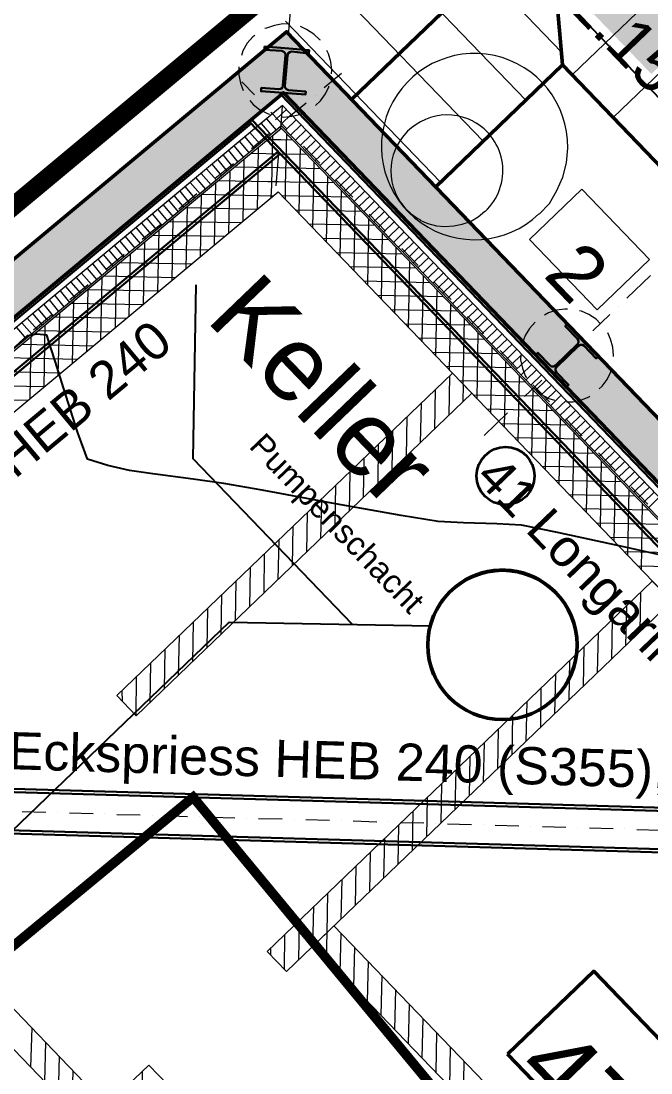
# Model space of a CAD drawing. Header units: metres. Extents: x 2687650.8 to 2687727.1, y 1234407.3 to 1234484.3.
# Drawn here: x 2687672.52 to 2687675.9, y 1234461.05 to 1234466.7 of the extents above; entities that cross this region are included whole.
import ezdxf

# ---------------------------------------------------------------- set-up
doc = ezdxf.new("R2010")
doc.units = ezdxf.units.M
for name, color, linetype, true_color in [('PDF_060-Kataster_Hauptinfo.060', 7, 'Continuous', 0x7f7f7f), ('PDF_062_Bauten.062 Bauteilschraffuren', 7, 'Continuous', 0x7f7f7f), ('PDF_211_Wände_Beton.211', 7, 'Continuous', 0x7f7f7f), ('PDF_211_Wände_Beton.211 Bauteilschraffuren', 7, 'Continuous', 0x7f7f7f), ('PDF_211_Wände_Beton.211 Schichttrennlinien', 7, 'Continuous', 0x7f7f7f), ('PDF_211_Wände_Mauerwerk.211#1', 7, 'Continuous', 0x7f7f7f), ('PDF_211_Wände_Mauerwerk.211#1 Bauteilschraffuren', 7, 'Continuous', 0x7f7f7f), ('PDF_3D_Kurven-Nebenhoehen', 7, 'Continuous', 0xdda500), ('PDF_AV_01234-Bobe-Gartenanlage', 7, 'Continuous', 0xfdfdfd), ('PDF_Böschung Aushub', 7, 'Continuous', 0x7f7f7f), ('PDF_E_Farbe Beton', 7, 'Continuous', 0xdfff7f), ('PDF_E_Schnitte_1_50', 7, 'Continuous', 0x7f7f7f), ('PDF_Rühlwand Träger u Vermassung', 7, 'Continuous', 0x0ac1ff)]:
    doc.layers.add(name, color=color, linetype=linetype, true_color=true_color)
for name, color, linetype in [('PDF_A-KOTEN', 7, 'Continuous'), ('PDF_A__BEML', 7, 'Continuous'), ('PDF_A__Text', 7, 'Continuous'), ('PDF_AV_01211-Bobe-Gebaeude', 7, 'Continuous'), ('PDF_AV_01611-Parzelle', 7, 'Continuous'), ('PDF_E_BETON', 7, 'Continuous'), ('PDF_E_Text', 7, 'Continuous'), ('PDF_PDF_Geometrie', 5, 'Continuous'), ('PDF_Text', 7, 'Continuous')]:
    doc.layers.add(name, color=color, linetype=linetype)
doc.styles.add('PDF Arial', font='arial.ttf')

# ---------------------------------------------------------------- blocks, each defined once
blk = doc.blocks.new('A$C1c84ec86')
at = {"layer": 'PDF_211_Wände_Beton.211 Bauteilschraffuren', "true_color": 0xe5dc0a, "transparency": 33554559}
for points in [[(693.22, 2552.75), (684.54, 2552.75), (684.54, 2551.9), (684.12, 2547.66), (685.18, 2547.66), (685.6, 2551.9), (693.22, 2551.9)], [(773.23, 2552.75), (733.23, 2552.75), (733.23, 2551.9), (773.23, 2551.9)], [(853.24, 2552.75), (813.24, 2552.75), (813.24, 2551.9), (853.24, 2551.9)], [(933.04, 2552.75), (893.25, 2552.75), (893.25, 2551.9), (933.04, 2551.9)], [(678.62, 2467.87), (679.46, 2467.87), (682.43, 2507.66), (681.37, 2507.66)], [(672.9, 2388.07), (673.96, 2388.07), (676.71, 2427.86), (675.65, 2427.86)]]:
    blk.add_hatch(color=52, dxfattribs=at).paths.add_polyline_path(points)
at = {"layer": 'PDF_A__BEML', "true_color": 0xffffff, "transparency": 33554559}
blk.add_hatch(color=7, dxfattribs=at).paths.add_polyline_path([(742.12, 2745.79), (742.12, 2715.31), (802.23, 2715.31), (802.23, 2745.79)])
at = {"layer": 'PDF_E_Farbe Beton', "true_color": 0xbfff7f, "transparency": 33554559}
h = blk.add_hatch(color=71, dxfattribs=at)
h.paths.add_polyline_path([(3096.53, 1972.34), (3087.64, 1847.46), (3087.42, 523.67), (612.36, 523.67), (612.36, 1217.32), (591.83, 1429.41), (592.04, 1430.89), (672.48, 2565.87), (2668.74, 2565.87), (2848.03, 2530.94), (2997.89, 2390.18), (3013.34, 2375.79), (3093.99, 2206.03), (3096.53, 2200.53)])
h.paths.add_polyline_path([(3120.45, 1972.34), (3120.45, 2206.03), (3039.8, 2375.79), (3033.03, 2390.18), (2883.16, 2530.94), (2859.46, 2553.17), (2794.47, 2565.87), (2671.07, 2589.79), (650.04, 2589.79), (648.35, 2565.87), (567.91, 1430.89), (568.12, 1429.41), (588.44, 1217.32), (588.44, 499.75), (3111.55, 499.75), (3111.55, 1847.46)], flags=0)
at = {"layer": 'PDF_Rühlwand Träger u Vermassung', "transparency": 33554559}
for points in [[(648.77, 2574.55), (666.76, 2590.42), (665.49, 2591.69), (647.5, 2575.82)], [(867.85, 2565.87), (891.77, 2565.87), (891.77, 2567.56), (882.03, 2567.56), (881.82, 2567.77), (881.4, 2567.77), (881.18, 2567.99), (880.76, 2568.2), (880.55, 2568.62), (880.55, 2568.83), (880.34, 2569.26), (880.34, 2586.4), (880.55, 2586.82), (880.55, 2587.04), (880.76, 2587.46), (881.18, 2587.67), (881.4, 2587.88), (881.82, 2588.09), (891.77, 2588.09), (891.77, 2589.79), (867.85, 2589.79), (867.85, 2588.09), (878.01, 2588.09), (878.22, 2587.88), (878.64, 2587.67), (878.86, 2587.46), (879.07, 2587.04), (879.28, 2586.82), (879.28, 2568.83), (879.07, 2568.62), (878.86, 2568.2), (878.64, 2567.99), (878.22, 2567.77), (878.01, 2567.77), (877.59, 2567.56), (867.85, 2567.56)], [(655.99, 2581.11), (656.39, 2581.11), (656.81, 2581.32), (657.87, 2581.32), (658.08, 2581.11), (658.51, 2580.9), (658.72, 2580.69), (669.51, 2568.41), (669.73, 2567.99), (669.94, 2567.77), (670.15, 2567.35), (670.15, 2566.72), (669.94, 2566.29), (669.94, 2565.98), (669.3, 2565.45), (669.73, 2565.66), (673.32, 2568.83), (672.9, 2568.62), (672.67, 2568.41), (671.21, 2568.41), (671, 2568.62), (670.57, 2568.83), (670.36, 2569.04), (659.56, 2581.32), (659.35, 2581.53), (658.93, 2582.38), (658.93, 2583.01), (659.14, 2583.44), (659.14, 2583.65), (659.35, 2584.07), (659.56, 2584.28), (657.66, 2582.59), (655.97, 2581.11), (655.75, 2580.9)], [(663.59, 2557.83), (681.37, 2573.7), (680.31, 2574.97), (662.32, 2559.1)]]:
    blk.add_hatch(color=256, dxfattribs=at).paths.add_polyline_path(points)
at = {"layer": 'PDF_060-Kataster_Hauptinfo.060', "lineweight": 18}
blk.add_lwpolyline([(643.69, 2809.29), (483.03, 548.44), (465.04, 388.84), (1459.68, 316.24), (3414.46, 173.36), (3333.6, 2121.15)], dxfattribs=at)
at = {"layer": 'PDF_062_Bauten.062 Bauteilschraffuren', "lineweight": 18}
for points in [[(3332.75, 2138.08), (3333.6, 2121.57), (3358.36, 1523.6), (3376.14, 1092.22), (3376.35, 1092.22), (3414.46, 173.57), (465.04, 388.84), (483.03, 548.65), (515.84, 1009.24), (643.69, 2809.29), (760.11, 2801.88), (1044.17, 2801.88), (2574.76, 2801.88)], [(2621.11, 2560.79), (677.13, 2560.79), (608.13, 1589.22), (608.13, 1483.39), (616.38, 1483.39), (616.38, 527.69), (3083.61, 527.69), (3083.61, 1406.76), (3082.98, 1406.76), (3083.61, 1981.87), (3091.45, 1981.87), (3091.45, 2122.63)]]:
    blk.add_lwpolyline(points, dxfattribs=at)
at = {"layer": 'PDF_211_Wände_Beton.211', "lineweight": 18}
for points in [[(2625.56, 2560.79), (677.13, 2560.79), (676.5, 2552.75), (608.34, 1592.4), (608.34, 1483.39), (616.38, 1483.39), (616.38, 527.69), (617.44, 527.69), (3082.56, 527.69), (3083.61, 527.69), (3083.61, 1981.87), (3091.45, 1981.87), (3091.45, 2101.89), (3091.45, 2123.9)], [(3057.58, 2120.3), (2703.03, 2120.3), (2036.9, 2120.3), (1550.49, 2120.3), (1524.45, 2120.3), (1524.45, 1612.29), (1524.45, 1598.32), (1524.45, 1590.28), (1550.49, 1590.28), (1550.49, 2100.41), (2036.9, 2100.41), (2703.03, 2100.41), (3057.58, 2100.41), (3057.58, 1981.87), (3057.58, 553.73), (642.42, 553.73), (642.42, 1483.39), (642.42, 1591.13), (708.88, 2526.92), (2625.35, 2526.92)]]:
    blk.add_lwpolyline(points, dxfattribs=at)
at = {"layer": 'PDF_211_Wände_Beton.211 Bauteilschraffuren', "lineweight": 18}
for points in [[(680.1, 2560.79), (680.1, 2557.61), (680.1, 2552.75)], [(683.91, 2560.79), (683.91, 2553.59), (683.91, 2552.75)], [(687.72, 2560.79), (687.72, 2552.75)], [(691.53, 2560.79), (691.53, 2552.75)], [(695.34, 2560.79), (695.34, 2552.75)], [(699.15, 2560.79), (699.15, 2552.75)], [(702.96, 2560.79), (702.96, 2552.75)], [(706.77, 2560.79), (706.77, 2552.75)], [(710.58, 2560.79), (710.58, 2552.75)], [(714.39, 2560.79), (714.39, 2552.75)], [(718.2, 2560.79), (718.2, 2552.75)], [(722.01, 2560.79), (722.01, 2552.75)], [(725.82, 2560.79), (725.82, 2552.75)], [(729.63, 2560.79), (729.63, 2552.75)], [(733.44, 2560.79), (733.44, 2552.75)], [(737.04, 2560.79), (737.04, 2552.75)], [(740.85, 2560.79), (740.85, 2552.75)], [(744.66, 2560.79), (744.66, 2552.75)], [(748.47, 2560.79), (748.47, 2552.75)], [(752.28, 2560.79), (752.28, 2552.75)], [(756.09, 2560.79), (756.09, 2552.75)], [(759.9, 2560.79), (759.9, 2552.75)], [(763.71, 2560.79), (763.71, 2552.75)], [(767.52, 2560.79), (767.52, 2552.75)], [(771.33, 2560.79), (771.33, 2552.75)], [(775.14, 2560.79), (775.14, 2552.75)], [(778.95, 2560.79), (778.95, 2552.75)], [(782.76, 2560.79), (782.76, 2552.75)], [(786.57, 2560.79), (786.57, 2552.75)], [(790.38, 2560.79), (790.38, 2552.75)], [(794.19, 2560.79), (794.19, 2552.75)], [(798, 2560.79), (798, 2552.75)], [(801.81, 2560.79), (801.81, 2552.75)], [(805.62, 2560.79), (805.62, 2552.75)], [(809.43, 2560.79), (809.43, 2552.75)], [(813.24, 2560.79), (813.24, 2552.75)], [(817.05, 2560.79), (817.05, 2552.75)], [(820.65, 2560.79), (820.65, 2552.75)], [(824.46, 2560.79), (824.46, 2552.75)], [(828.27, 2560.79), (828.27, 2552.75)], [(832.08, 2560.79), (832.08, 2552.75)], [(835.89, 2560.79), (835.89, 2552.75)], [(839.7, 2560.79), (839.7, 2552.75)], [(843.51, 2560.79), (843.51, 2552.75)], [(847.32, 2560.79), (847.32, 2552.75)], [(851.13, 2560.79), (851.13, 2552.75)], [(854.94, 2560.79), (854.94, 2552.75)], [(858.75, 2560.79), (858.75, 2552.75)], [(862.56, 2560.79), (862.56, 2552.75)], [(866.37, 2560.79), (866.37, 2552.75)], [(870.18, 2560.79), (870.18, 2552.75)], [(873.99, 2560.79), (873.99, 2552.75)], [(877.8, 2560.79), (877.8, 2552.75)], [(881.61, 2560.79), (881.61, 2552.75)], [(885.42, 2560.79), (885.42, 2552.75)], [(889.23, 2560.79), (889.23, 2552.75)], [(893.04, 2560.79), (893.04, 2552.75)], [(896.85, 2560.79), (896.85, 2552.75)], [(900.45, 2560.79), (900.45, 2552.75)], [(904.26, 2560.79), (904.26, 2552.75)], [(908.07, 2560.79), (908.07, 2552.75)], [(911.88, 2560.79), (911.88, 2552.75)], [(915.69, 2560.79), (915.69, 2552.75)], [(919.5, 2560.79), (919.5, 2552.75)], [(923.31, 2560.79), (923.31, 2552.75)], [(927.12, 2560.79), (927.12, 2552.75)], [(930.93, 2560.79), (930.93, 2552.75)], [(934.74, 2560.79), (934.74, 2552.75)], [(938.55, 2560.79), (938.55, 2552.75)], [(942.36, 2560.79), (942.36, 2552.75)], [(946.17, 2560.79), (946.17, 2552.75)], [(949.98, 2560.79), (949.98, 2552.75)], [(953.79, 2560.79), (953.79, 2552.75)], [(957.6, 2560.79), (957.6, 2552.75)], [(961.41, 2560.79), (961.41, 2552.75)], [(965.22, 2560.79), (965.22, 2552.75)], [(969.03, 2560.79), (969.03, 2552.75)], [(676.29, 2549.57), (684.33, 2549.15)], [(682.43, 2508.29), (701.05, 2526.92), (705.07, 2530.94), (709.31, 2535.18), (726.03, 2551.9)], [(683.27, 2519.72), (690.47, 2526.92), (699.99, 2536.45), (710.15, 2546.61), (715.45, 2551.9)], [(684.12, 2531.15), (694.91, 2541.95), (704.86, 2551.9)], [(684.33, 2552.75), (684.54, 2552.75)], [(684.97, 2542.58), (689.62, 2547.45), (694.07, 2551.9)], [(714.6, 2526.92), (709.1, 2532.21), (689.62, 2551.9)], [(725.18, 2526.92), (709.94, 2542.16), (700.21, 2551.9)], [(735.77, 2526.92), (710.79, 2551.9)], [(711.64, 2526.92), (736.61, 2551.9)], [(746.35, 2526.92), (721.37, 2551.9)], [(722.22, 2526.92), (747.2, 2551.9)], [(756.93, 2526.92), (731.96, 2551.9)], [(732.8, 2526.92), (757.78, 2551.9)], [(767.73, 2526.92), (742.54, 2551.9)], [(743.39, 2526.92), (768.36, 2551.9)], [(778.31, 2526.92), (753.33, 2551.9)], [(753.97, 2526.92), (778.95, 2551.9)], [(788.9, 2526.92), (763.92, 2551.9)], [(764.55, 2526.92), (789.53, 2551.9)], [(799.48, 2526.92), (774.5, 2551.9)], [(775.14, 2526.92), (800.33, 2551.9)], [(810.06, 2526.92), (785.09, 2551.9)], [(785.93, 2526.92), (810.91, 2551.9)], [(820.65, 2526.92), (795.67, 2551.9)], [(796.52, 2526.92), (821.49, 2551.9)], [(831.23, 2526.92), (806.25, 2551.9)], [(807.1, 2526.92), (832.08, 2551.9)], [(841.81, 2526.92), (816.84, 2551.9)], [(817.68, 2526.92), (842.66, 2551.9)], [(852.4, 2526.92), (827.42, 2551.9)], [(828.27, 2526.92), (853.24, 2551.9)], [(863.19, 2526.92), (838, 2551.9)], [(838.85, 2526.92), (863.83, 2551.9)], [(873.78, 2526.92), (848.8, 2551.9)], [(849.43, 2526.92), (874.41, 2551.9)], [(884.36, 2526.92), (859.38, 2551.9)], [(860.02, 2526.92), (884.99, 2551.9)], [(894.94, 2526.92), (869.97, 2551.9)], [(870.6, 2526.92), (895.79, 2551.9)], [(905.53, 2526.92), (880.55, 2551.9)], [(881.4, 2526.92), (906.37, 2551.9)], [(916.11, 2526.92), (891.13, 2551.9)], [(891.98, 2526.92), (916.96, 2551.9)], [(926.69, 2526.92), (901.72, 2551.9)], [(902.56, 2526.92), (927.54, 2551.9)], [(937.28, 2526.92), (912.3, 2551.9)], [(913.15, 2526.92), (938.12, 2551.9)], [(947.86, 2526.92), (922.88, 2551.9)], [(923.73, 2526.92), (948.71, 2551.9)], [(958.66, 2526.92), (933.47, 2551.9)], [(934.31, 2526.92), (959.29, 2551.9)], [(969.24, 2526.92), (944.26, 2551.9)], [(944.9, 2526.92), (969.87, 2551.9)], [(979.82, 2526.92), (954.85, 2551.9)], [(955.48, 2526.92), (980.46, 2551.9)], [(990.41, 2526.92), (965.43, 2551.9)], [(966.06, 2526.92), (991.25, 2551.9)], [(976.86, 2526.92), (1001.84, 2551.9)], [(987.44, 2526.92), (1012.42, 2551.9)], [(676.08, 2545.76), (684.12, 2545.34)], [(708.46, 2522.26), (704.02, 2526.92), (685.18, 2545.76)], [(675.44, 2538.14), (683.48, 2537.72)], [(675.86, 2541.95), (683.7, 2541.53)], [(675.23, 2534.54), (683.27, 2533.91)], [(680.73, 2485.43), (707.83, 2512.53), (693.43, 2526.92), (684.33, 2535.81)], [(674.81, 2526.92), (682.64, 2526.29)], [(675.02, 2530.73), (683.06, 2530.1)], [(707.19, 2502.58), (683.7, 2525.86)], [(674.38, 2523.11), (682.43, 2522.48)], [(681.58, 2496.86), (708.67, 2523.75)], [(673.96, 2515.49), (682, 2514.86)], [(674.17, 2519.3), (682.21, 2518.67)], [(706.34, 2492.63), (683.06, 2516.13)], [(673.75, 2511.68), (681.58, 2511.05)], [(673.11, 2504.06), (681.16, 2503.64)], [(673.32, 2507.87), (681.37, 2507.45)], [(705.71, 2482.68), (682.21, 2506.18)], [(672.9, 2500.25), (680.73, 2499.83)], [(680.1, 2474), (706.98, 2501.1)], [(672.27, 2492.84), (680.31, 2492.21)], [(672.48, 2496.44), (680.52, 2496.02)], [(705.07, 2472.73), (681.58, 2496.23)], [(672.05, 2489.03), (680.1, 2488.4)], [(679.25, 2462.57), (706.13, 2489.67)], [(704.23, 2463), (680.94, 2486.28)], [(671.42, 2481.41), (679.46, 2480.78)], [(671.84, 2485.22), (679.67, 2484.59)], [(671.21, 2477.6), (679.25, 2476.97)], [(678.4, 2451.14), (705.29, 2478.24)], [(703.59, 2453.05), (680.1, 2476.33)], [(670.78, 2469.98), (678.62, 2469.35)], [(671, 2473.79), (679.04, 2473.16)], [(670.36, 2466.17), (678.4, 2465.75)], [(677.56, 2439.71), (704.65, 2466.81)], [(702.96, 2443.1), (679.46, 2466.6)], [(669.94, 2458.55), (677.77, 2458.13)], [(670.15, 2462.36), (678.19, 2461.94)], [(669.51, 2454.74), (677.56, 2454.32)], [(676.71, 2428.28), (703.8, 2455.38)], [(702.11, 2433.15), (678.83, 2456.65)], [(669.09, 2447.33), (677.13, 2446.7)], [(669.3, 2451.14), (677.35, 2450.51)], [(701.48, 2423.2), (677.98, 2446.7)], [(668.88, 2443.52), (676.71, 2442.89)], [(675.86, 2416.85), (702.96, 2443.95)], [(668.24, 2435.9), (676.29, 2435.27)], [(668.46, 2439.71), (676.5, 2439.08)], [(700.84, 2413.47), (677.35, 2436.75)], [(668.03, 2432.09), (676.08, 2431.46)], [(675.23, 2405.63), (702.11, 2432.52)], [(667.4, 2424.47), (675.44, 2424.05)], [(667.82, 2428.28), (675.65, 2427.65)], [(699.99, 2403.52), (676.71, 2426.8)], [(667.19, 2420.66), (675.23, 2420.24)], [(674.38, 2394.2), (701.26, 2421.09)], [(666.76, 2413.04), (674.59, 2412.62)], [(666.97, 2416.85), (674.81, 2416.43)], [(699.36, 2393.57), (675.86, 2417.06)], [(666.34, 2409.44), (674.38, 2408.81)], [(673.54, 2382.77), (700.42, 2409.66)], [(698.72, 2383.62), (675.23, 2407.12)], [(665.92, 2401.82), (673.75, 2401.19)], [(666.13, 2405.63), (674.17, 2405)], [(665.49, 2398.01), (673.54, 2397.38)], [(672.69, 2371.34), (699.78, 2398.23)], [(697.88, 2373.67), (674.59, 2397.17)], [(665.07, 2390.39), (673.11, 2389.76)], [(665.28, 2394.2), (673.32, 2393.57)], [(664.86, 2386.58), (672.69, 2385.95)], [(670.36, 2337.05), (697.24, 2363.94), (673.75, 2387.22)], [(671.84, 2359.91), (698.94, 2386.8)], [(664.22, 2378.96), (672.27, 2378.54)], [(664.43, 2382.77), (672.48, 2382.35)], [(664.01, 2375.15), (672.05, 2374.73)], [(671, 2348.48), (698.09, 2375.37)], [(696.61, 2353.99), (673.11, 2377.27)], [(669.51, 2325.62), (696.4, 2352.5)]]:
    blk.add_lwpolyline(points, dxfattribs=at)
at = {"layer": 'PDF_211_Wände_Beton.211 Schichttrennlinien', "lineweight": 18}
for points in [[(684.54, 2552.75), (684.54, 2551.9), (616.38, 1591.97), (616.38, 1578)], [(685.6, 2551.9), (683.7, 2526.92), (617.44, 1591.97), (617.44, 1483.39), (617.44, 1591.97)], [(2625.35, 2551.9), (710.58, 2551.9), (685.6, 2551.9), (683.7, 2526.92)], [(2625.35, 2552.75), (685.6, 2552.75), (684.54, 2552.75), (684.54, 2551.9)]]:
    blk.add_lwpolyline(points, dxfattribs=at)
at = {"layer": 'PDF_211_Wände_Mauerwerk.211#1', "lineweight": 18}
for points in [[(843.93, 2526.92), (843.93, 2276.94), (858.96, 2276.94), (858.96, 2526.92)], [(998.87, 2526.92), (998.87, 2239.9), (1013.9, 2239.9), (1013.9, 2526.92)], [(1013.9, 2260.22), (1201.86, 2260.22), (1201.86, 2275.25), (1013.9, 2275.25)], [(1013.9, 2151.84), (1013.9, 2124.32), (998.87, 2124.32), (998.87, 2151.84)], [(898.96, 2120.3), (998.87, 2120.3), (998.87, 2105.27), (898.96, 2105.27)]]:
    blk.add_lwpolyline(points, close=True, dxfattribs=at)
at = {"layer": 'PDF_211_Wände_Mauerwerk.211#1 Bauteilschraffuren', "lineweight": 18}
for points in [[(852.4, 2526.92), (858.96, 2520.36)], [(843.93, 2524.8), (858.96, 2509.78)], [(998.87, 2518.24), (1013.9, 2503.21)], [(843.93, 2514.22), (858.96, 2499.19)], [(843.93, 2503.64), (858.96, 2488.61)], [(998.87, 2507.66), (1013.9, 2492.63)], [(843.93, 2493.05), (858.96, 2478.03)], [(998.87, 2497.08), (1013.9, 2482.05)], [(998.87, 2486.49), (1013.9, 2471.46)], [(843.93, 2482.26), (858.96, 2467.44)], [(998.87, 2475.91), (1013.9, 2460.88)], [(843.93, 2471.68), (858.96, 2456.86)], [(998.87, 2465.33), (1013.9, 2450.3)], [(843.93, 2461.09), (858.96, 2446.06)], [(998.87, 2454.74), (1013.9, 2439.71)], [(843.93, 2450.51), (858.96, 2435.48)], [(998.87, 2443.95), (1013.9, 2429.13)], [(843.93, 2439.92), (858.96, 2424.9)], [(998.87, 2433.36), (1013.9, 2418.33)], [(843.93, 2429.34), (858.96, 2414.31)], [(843.93, 2418.76), (858.96, 2403.73)], [(998.87, 2422.78), (1013.9, 2407.75)], [(843.93, 2408.17), (858.96, 2393.15)], [(998.87, 2412.2), (1013.9, 2397.17)], [(998.87, 2401.61), (1013.9, 2386.58)], [(843.93, 2397.59), (858.96, 2382.56)], [(998.87, 2391.03), (1013.9, 2376)], [(843.93, 2386.8), (858.96, 2371.98)], [(998.87, 2380.45), (1013.9, 2365.42)], [(843.93, 2376.21), (858.96, 2361.39)], [(998.87, 2369.86), (1013.9, 2354.83)], [(843.93, 2365.63), (858.96, 2350.6)], [(998.87, 2359.28), (1013.9, 2344.25)], [(843.93, 2355.04), (858.96, 2340.02)], [(998.87, 2348.48), (1013.9, 2333.67)], [(843.93, 2344.46), (858.96, 2329.43)], [(843.93, 2333.88), (858.96, 2318.85)], [(998.87, 2337.9), (1013.9, 2322.87)], [(843.93, 2323.29), (858.96, 2308.27)], [(998.87, 2327.32), (1013.9, 2312.29)], [(998.87, 2316.73), (1013.9, 2301.7)], [(843.93, 2312.71), (858.96, 2297.68)], [(998.87, 2306.15), (1013.9, 2291.12)], [(843.93, 2302.13), (858.96, 2287.1)], [(998.87, 2295.57), (1013.9, 2280.54)], [(843.93, 2291.33), (858.54, 2276.94)], [(998.87, 2284.98), (1013.9, 2269.95), (1023.64, 2260.22)], [(843.93, 2280.75), (847.95, 2276.94)], [(998.87, 2274.4), (1013.9, 2259.37)], [(1019.19, 2275.25), (1034.22, 2260.22)], [(1029.78, 2275.25), (1044.81, 2260.22)], [(1040.36, 2275.25), (1055.39, 2260.22)], [(1050.94, 2275.25), (1065.97, 2260.22)], [(1061.53, 2275.25), (1076.56, 2260.22)], [(1072.11, 2275.25), (1087.14, 2260.22)], [(1082.91, 2275.25), (1097.72, 2260.22)], [(1093.49, 2275.25), (1108.52, 2260.22)], [(1104.07, 2275.25), (1119.1, 2260.22)], [(1114.66, 2275.25), (1129.68, 2260.22)], [(998.87, 2263.81), (1013.9, 2248.79)], [(998.87, 2253.02), (1012.21, 2239.9)], [(998.87, 2242.44), (1001.62, 2239.9)], [(998.87, 2146.97), (1013.9, 2131.94)], [(940.87, 2120.3), (955.69, 2105.27)], [(951.46, 2120.3), (966.49, 2105.27)], [(962.04, 2120.3), (977.07, 2105.27)], [(972.63, 2120.3), (987.65, 2105.27)]]:
    blk.add_lwpolyline(points, dxfattribs=at)
at = {"layer": 'PDF_3D_Kurven-Nebenhoehen', "lineweight": 25}
blk.add_lwpolyline([(1003.11, 2547.24), (974.32, 2528.19), (944.68, 2508.29), (928.6, 2497.08), (918.86, 2487.97), (905.95, 2475.49), (896.21, 2466.17), (879.91, 2454.11), (849.43, 2431.88), (818.53, 2409.66), (801.6, 2397.38), (788.47, 2387.01), (771.33, 2373.46), (761.38, 2365.63), (751.43, 2359.07), (741.48, 2353.56), (727.72, 2359.7), (704.86, 2370.92), (691.95, 2377.27), (684.75, 2380.87), (678.19, 2384.04), (674.17, 2380.66), (671.21, 2376.21), (670.78, 2358.43)], dxfattribs=at)
at = {"layer": 'PDF_A-KOTEN', "lineweight": 50}
blk.add_lwpolyline([(1128.2, 2294.72), (1128.2, 2359.07), (1310.03, 2359.07), (1310.03, 2294.72)], close=True, dxfattribs=at)
at = {"layer": 'PDF_A__BEML', "lineweight": 25}
blk.add_lwpolyline([(656.6, 2709.38), (887.96, 2709.38)], dxfattribs=at)
at = {"layer": 'PDF_A__Text', "lineweight": 18}
blk.add_lwpolyline([(873.35, 2645.46), (820.86, 2645.46), (820.86, 2606.51), (873.35, 2606.51)], close=True, dxfattribs=at)
at = {"layer": 'PDF_AV_01211-Bobe-Gebaeude', "lineweight": 0, "const_width": 5.14}
blk.add_lwpolyline([(1914.77, 2193.33), (911.66, 2268.68), (821.6, 1068.94), (1822.69, 992.84)], dxfattribs=at)
at = {"layer": 'PDF_AV_01234-Bobe-Gartenanlage', "lineweight": 25}
for points in [[(911.45, 2267.2), (911.66, 2267.84)], [(911.45, 2266.14), (911.45, 2266.99)], [(911.45, 2265.3), (911.45, 2265.93)], [(911.66, 2268.05), (911.66, 2268.68), (912.3, 2268.68)], [(912.51, 2268.68), (913.15, 2268.47)], [(913.36, 2268.47), (914.2, 2268.47)], [(914.42, 2268.47), (915.05, 2268.47)], [(915.26, 2268.47), (915.9, 2268.26)], [(916.11, 2268.26), (916.96, 2268.26)], [(917.17, 2268.26), (917.8, 2268.26)], [(918.01, 2268.26), (918.65, 2268.26)], [(919.07, 2268.05), (919.71, 2268.05)], [(919.92, 2268.05), (920.55, 2268.05)], [(920.77, 2268.05), (921.61, 2268.05)], [(921.82, 2267.84), (922.46, 2267.84)], [(922.67, 2267.84), (923.31, 2267.84)], [(923.52, 2267.84), (924.36, 2267.84)], [(924.58, 2267.62), (925.21, 2267.62)], [(925.42, 2267.62), (926.27, 2267.62)], [(926.48, 2267.62), (927.12, 2267.62)], [(927.33, 2267.41), (927.96, 2267.41)], [(928.17, 2267.41), (929.02, 2267.41)], [(929.23, 2267.41), (929.87, 2267.41)], [(930.08, 2267.2), (930.71, 2267.2)], [(931.14, 2267.2), (931.77, 2267.2)], [(931.98, 2267.2), (932.62, 2267.2)], [(932.83, 2266.99), (933.68, 2266.99)], [(933.89, 2266.99), (934.52, 2266.99)], [(934.74, 2266.99), (935.37, 2266.99)], [(935.58, 2266.99), (936.43, 2266.78)], [(936.64, 2266.78), (937.28, 2266.78)], [(937.49, 2266.78), (938.12, 2266.78)], [(938.55, 2266.78), (939.18, 2266.57)], [(939.39, 2266.57), (940.03, 2266.57)], [(940.24, 2266.57), (941.09, 2266.57)], [(941.3, 2266.57), (941.93, 2266.35)], [(942.14, 2266.35), (942.78, 2266.35)], [(942.99, 2266.35), (943.84, 2266.35)], [(944.05, 2266.35), (944.68, 2266.14)], [(944.9, 2266.14), (945.74, 2266.14)], [(945.96, 2266.14), (946.59, 2266.14)], [(946.8, 2266.14), (947.44, 2265.93)], [(947.65, 2265.93), (948.5, 2265.93)], [(948.71, 2265.93), (949.34, 2265.93)], [(949.55, 2265.93), (950.19, 2265.72)], [(911.03, 2261.7), (911.24, 2262.33)], [(911.03, 2260.64), (911.03, 2261.27)], [(911.03, 2259.79), (911.03, 2260.43)], [(911.24, 2264.45), (911.45, 2265.08)], [(911.24, 2263.39), (911.24, 2264.24)], [(911.24, 2262.54), (911.24, 2263.18)], [(950.61, 2265.72), (951.25, 2265.72)], [(951.46, 2265.72), (952.09, 2265.72)], [(952.31, 2265.72), (953.15, 2265.51)], [(953.36, 2265.51), (954, 2265.51)], [(954.21, 2265.51), (954.85, 2265.51)], [(955.06, 2265.51), (955.9, 2265.3)], [(956.12, 2265.3), (956.75, 2265.3)], [(956.96, 2265.3), (957.6, 2265.3)], [(958.02, 2265.3), (958.66, 2265.08)], [(958.87, 2265.08), (959.5, 2265.08)], [(959.71, 2265.08), (960.56, 2265.08)], [(960.77, 2265.08), (961.41, 2264.87)], [(961.62, 2264.87), (962.25, 2264.87)], [(962.47, 2264.87), (963.31, 2264.87)], [(963.52, 2264.87), (964.16, 2264.66)], [(964.37, 2264.66), (965.22, 2264.66)], [(965.43, 2264.66), (966.06, 2264.66)], [(966.28, 2264.66), (966.91, 2264.45)], [(967.12, 2264.45), (967.97, 2264.45)], [(968.18, 2264.45), (968.82, 2264.45)], [(969.03, 2264.45), (969.66, 2264.24)], [(970.09, 2264.24), (970.72, 2264.24)], [(970.93, 2264.24), (971.57, 2264.24)], [(971.78, 2264.24), (972.63, 2264.03)], [(972.84, 2264.03), (973.47, 2264.03)], [(973.68, 2264.03), (974.32, 2264.03)], [(974.53, 2264.03), (975.38, 2263.81)], [(975.59, 2263.81), (976.22, 2263.81)], [(976.44, 2263.81), (977.28, 2263.81)], [(977.49, 2263.81), (978.13, 2263.6)], [(978.34, 2263.6), (978.98, 2263.6)], [(979.19, 2263.6), (980.03, 2263.6)], [(980.25, 2263.6), (980.88, 2263.39)], [(981.09, 2263.39), (981.73, 2263.39)], [(981.94, 2263.39), (982.79, 2263.39)], [(983, 2263.39), (983.63, 2263.18)], [(983.84, 2263.18), (984.69, 2263.18)], [(984.9, 2263.18), (985.54, 2263.18)], [(985.75, 2263.18), (986.38, 2263.18)], [(986.6, 2262.97), (987.44, 2262.97)], [(987.65, 2262.97), (988.29, 2262.97)], [(988.5, 2262.97), (989.14, 2262.97)], [(989.56, 2262.76), (990.19, 2262.76)], [(990.41, 2262.76), (991.04, 2262.76)], [(991.25, 2262.76), (992.1, 2262.76)], [(992.31, 2262.54), (992.95, 2262.54)], [(993.16, 2262.54), (993.79, 2262.54)], [(994, 2262.54), (994.85, 2262.54)], [(995.06, 2262.33), (995.7, 2262.33)], [(995.91, 2262.33), (996.76, 2262.33)], [(996.97, 2262.33), (997.6, 2262.33)], [(997.81, 2262.12), (998.45, 2262.12)], [(998.66, 2262.12), (999.51, 2262.12)], [(999.72, 2262.12), (1000.35, 2262.12)], [(1000.57, 2261.91), (1001.2, 2261.91)], [(1001.62, 2261.91), (1002.26, 2261.91)], [(1002.47, 2261.91), (1003.11, 2261.91)], [(1003.32, 2261.7), (1004.16, 2261.7)], [(1004.38, 2261.7), (1005.01, 2261.7)], [(1005.22, 2261.7), (1005.86, 2261.7)], [(1006.07, 2261.7), (1006.92, 2261.49)], [(1007.13, 2261.49), (1007.76, 2261.49)], [(1007.97, 2261.49), (1008.61, 2261.49)], [(1009.03, 2261.49), (1009.67, 2261.27)], [(1009.88, 2261.27), (1010.51, 2261.27)], [(1010.73, 2261.27), (1011.57, 2261.27)], [(1011.78, 2261.27), (1012.42, 2261.06)], [(1012.63, 2261.06), (1013.27, 2261.06)], [(1013.48, 2261.06), (1014.32, 2261.06)], [(1014.54, 2261.06), (1015.17, 2260.85)], [(1015.38, 2260.85), (1016.23, 2260.85)], [(1016.44, 2260.85), (1017.08, 2260.85)], [(1017.29, 2260.85), (1017.92, 2260.64)], [(1018.13, 2260.64), (1018.98, 2260.64)], [(1019.19, 2260.64), (1019.83, 2260.64)], [(1020.04, 2260.64), (1020.67, 2260.43)], [(1021.1, 2260.43), (1021.73, 2260.43)], [(1021.94, 2260.43), (1022.58, 2260.43)], [(1022.79, 2260.43), (1023.64, 2260.22)], [(1023.85, 2260.22), (1024.48, 2260.22)], [(1024.7, 2260.22), (1025.33, 2260.22)], [(1025.54, 2260.22), (1026.39, 2260)], [(910.61, 2255.98), (910.82, 2256.83)], [(910.61, 2255.14), (910.61, 2255.77)], [(910.61, 2254.08), (910.61, 2254.92)], [(910.82, 2258.73), (911.03, 2259.58)], [(910.82, 2257.89), (910.82, 2258.52)], [(910.82, 2257.04), (910.82, 2257.68)], [(1026.6, 2260), (1027.24, 2260)], [(1027.45, 2260), (1028.08, 2260)], [(1028.51, 2260), (1029.14, 2259.79)], [(1029.35, 2259.79), (1029.99, 2259.79)], [(1030.2, 2259.79), (1031.05, 2259.79)], [(1031.26, 2259.79), (1031.89, 2259.58)], [(1032.1, 2259.58), (1032.74, 2259.58)], [(1032.95, 2259.58), (1033.8, 2259.58)], [(1034.01, 2259.58), (1034.64, 2259.37)], [(1034.86, 2259.37), (1035.7, 2259.37)], [(1035.91, 2259.37), (1036.55, 2259.37)], [(1036.76, 2259.37), (1037.4, 2259.16)], [(1037.61, 2259.16), (1038.45, 2259.16)], [(1038.67, 2259.16), (1039.3, 2259.16)], [(1039.51, 2259.16), (1040.15, 2258.95)], [(1040.57, 2258.95), (1041.21, 2258.95)], [(1041.42, 2258.95), (1042.05, 2258.95)], [(1042.27, 2258.95), (1043.11, 2258.73)], [(1043.32, 2258.73), (1043.96, 2258.73)], [(1044.17, 2258.73), (1044.81, 2258.73)], [(1045.02, 2258.73), (1045.86, 2258.52)], [(1046.08, 2258.52), (1046.71, 2258.52)], [(1046.92, 2258.52), (1047.56, 2258.52)], [(1047.98, 2258.52), (1048.62, 2258.31)], [(1048.83, 2258.31), (1049.46, 2258.31)], [(1049.67, 2258.31), (1050.52, 2258.31)], [(1050.73, 2258.31), (1051.37, 2258.1)], [(1051.58, 2258.1), (1052.21, 2258.1)], [(1052.43, 2258.1), (1053.27, 2258.1)], [(1053.48, 2258.1), (1054.12, 2257.89)], [(1054.33, 2257.89), (1055.18, 2257.89)], [(1055.39, 2257.89), (1056.02, 2257.89)], [(1056.24, 2257.89), (1056.87, 2257.89)], [(1057.08, 2257.68), (1057.93, 2257.68)], [(1058.14, 2257.68), (1058.78, 2257.68)], [(1058.99, 2257.68), (1059.62, 2257.68)], [(1060.05, 2257.46), (1060.68, 2257.46)], [(1060.89, 2257.46), (1061.53, 2257.46)], [(1061.74, 2257.46), (1062.59, 2257.46)], [(1062.8, 2257.25), (1063.43, 2257.25)], [(1063.64, 2257.25), (1064.28, 2257.25)], [(1064.49, 2257.25), (1065.34, 2257.25)], [(1065.55, 2257.04), (1066.18, 2257.04)], [(1066.4, 2257.04), (1067.24, 2257.04)], [(1067.45, 2257.04), (1068.09, 2257.04)], [(1068.3, 2256.83), (1068.94, 2256.83)], [(1069.15, 2256.83), (1069.99, 2256.83)], [(1070.21, 2256.83), (1070.84, 2256.83)], [(1071.05, 2256.62), (1071.69, 2256.62)], [(1071.9, 2256.62), (1072.75, 2256.62)], [(1072.96, 2256.62), (1073.59, 2256.62)], [(1073.8, 2256.62), (1074.65, 2256.41)], [(1074.86, 2256.41), (1075.5, 2256.41)], [(1075.71, 2256.41), (1076.34, 2256.41)], [(1076.56, 2256.41), (1077.4, 2256.19)], [(1077.61, 2256.19), (1078.25, 2256.19)], [(1078.46, 2256.19), (1079.1, 2256.19)], [(1079.52, 2256.19), (1080.15, 2255.98)], [(1080.37, 2255.98), (1081, 2255.98)], [(1081.21, 2255.98), (1082.06, 2255.98)], [(1082.27, 2255.98), (1082.91, 2255.77)], [(1083.12, 2255.77), (1083.75, 2255.77)], [(1083.96, 2255.77), (1084.81, 2255.77)], [(1085.02, 2255.77), (1085.66, 2255.56)], [(1085.87, 2255.56), (1086.72, 2255.56)], [(1086.93, 2255.56), (1087.56, 2255.56)], [(1087.77, 2255.56), (1088.41, 2255.35)], [(1088.62, 2255.35), (1089.47, 2255.35)], [(1089.68, 2255.35), (1090.31, 2255.35)], [(1090.53, 2255.35), (1091.16, 2255.14)], [(1091.58, 2255.14), (1092.22, 2255.14)], [(1092.43, 2255.14), (1093.07, 2255.14)], [(1093.28, 2255.14), (1094.12, 2254.92)], [(1094.34, 2254.92), (1094.97, 2254.92)], [(1095.18, 2254.92), (1095.82, 2254.92)], [(1096.03, 2254.92), (1096.88, 2254.71)], [(1097.09, 2254.71), (1097.72, 2254.71)], [(1097.93, 2254.71), (1098.57, 2254.71)], [(1098.99, 2254.71), (1099.63, 2254.5)], [(1099.84, 2254.5), (1100.47, 2254.5)], [(1100.69, 2254.5), (1101.53, 2254.5)], [(1101.74, 2254.5), (1102.38, 2254.29)], [(910.18, 2250.48), (910.39, 2251.11)], [(910.18, 2249.63), (910.18, 2250.27)], [(910.18, 2248.57), (910.18, 2249.21)], [(910.39, 2253.23), (910.61, 2253.87)], [(910.39, 2252.38), (910.39, 2253.02)], [(910.39, 2251.33), (910.39, 2252.17)], [(1102.59, 2254.29), (1103.23, 2254.29)], [(909.76, 2244.98), (909.97, 2245.61)], [(909.76, 2243.92), (909.76, 2244.76)], [(909.76, 2243.07), (909.76, 2243.71)], [(909.97, 2247.73), (910.18, 2248.36)], [(909.97, 2246.67), (909.97, 2247.52)], [(909.97, 2245.82), (909.97, 2246.46)], [(909.34, 2239.26), (909.55, 2240.11)], [(909.34, 2238.41), (909.34, 2239.05)], [(909.34, 2237.57), (909.34, 2238.2)], [(909.55, 2242.01), (909.76, 2242.86)], [(909.55, 2241.17), (909.55, 2241.8)], [(909.55, 2240.32), (909.55, 2240.95)], [(908.91, 2233.76), (909.12, 2234.39)], [(908.91, 2232.91), (908.91, 2233.55)], [(908.91, 2231.85), (908.91, 2232.7)], [(909.12, 2236.51), (909.34, 2237.14)], [(909.12, 2235.66), (909.12, 2236.3)], [(909.12, 2234.6), (909.12, 2235.45)], [(908.49, 2228.25), (908.7, 2228.89)], [(908.49, 2227.2), (908.49, 2228.04)], [(908.49, 2226.35), (908.49, 2226.98)], [(908.7, 2231.01), (908.91, 2231.64)], [(908.7, 2230.16), (908.7, 2230.79)], [(908.7, 2229.1), (908.7, 2229.74)], [(907.85, 2219.79), (908.07, 2220.63)], [(908.07, 2222.54), (908.28, 2223.39)], [(908.07, 2221.69), (908.07, 2222.33)], [(908.07, 2220.85), (908.07, 2221.48)], [(908.28, 2225.5), (908.49, 2226.14)], [(908.28, 2224.44), (908.28, 2225.29)], [(908.28, 2223.6), (908.28, 2224.23)], [(907.64, 2216.19), (907.64, 2216.82)], [(907.64, 2215.13), (907.64, 2215.98)], [(907.85, 2218.94), (907.85, 2219.58)], [(907.85, 2218.09), (907.85, 2218.73)], [(907.85, 2217.04), (907.85, 2217.67)], [(907.22, 2210.69), (907.22, 2211.32)], [(907.22, 2209.63), (907.22, 2210.26)], [(907.22, 2208.78), (907.22, 2209.42)], [(907.43, 2213.44), (907.43, 2214.07)], [(907.43, 2212.38), (907.43, 2213.23)], [(907.43, 2211.53), (907.43, 2212.17)], [(907.64, 2214.28), (907.64, 2214.92)], [(906.8, 2204.97), (906.8, 2205.82)], [(906.8, 2204.12), (906.8, 2204.76)], [(906.8, 2203.07), (906.8, 2203.91)], [(907.01, 2207.72), (907.01, 2208.57)], [(907.01, 2206.88), (907.01, 2207.51)], [(907.01, 2206.03), (907.01, 2206.66)], [(906.37, 2199.47), (906.58, 2200.1)], [(906.37, 2198.62), (906.37, 2199.26)], [(906.37, 2197.56), (906.37, 2198.2)], [(906.58, 2202.22), (906.58, 2202.85)], [(906.58, 2201.37), (906.58, 2202.01)], [(906.58, 2200.31), (906.58, 2201.16)], [(905.95, 2193.96), (906.16, 2194.6)], [(905.95, 2192.91), (905.95, 2193.75)], [(905.95, 2192.06), (905.95, 2192.69)], [(906.16, 2196.72), (906.37, 2197.35)], [(906.16, 2195.66), (906.16, 2196.5)], [(906.16, 2194.81), (906.16, 2195.45)], [(905.53, 2188.25), (905.74, 2189.1)], [(905.53, 2187.4), (905.53, 2188.04)], [(905.53, 2186.56), (905.53, 2187.19)], [(905.74, 2191.21), (905.95, 2191.85)], [(905.74, 2190.15), (905.74, 2190.79)], [(905.74, 2189.31), (905.74, 2189.94)], [(905.1, 2182.75), (905.31, 2183.38)], [(905.1, 2181.9), (905.1, 2182.53)], [(905.1, 2180.84), (905.1, 2181.69)], [(905.31, 2185.5), (905.53, 2186.34)], [(905.31, 2184.65), (905.31, 2185.29)], [(905.31, 2183.59), (905.31, 2184.44)], [(904.68, 2177.24), (904.89, 2177.88)], [(904.68, 2176.18), (904.68, 2177.03)], [(904.68, 2175.34), (904.68, 2175.97)], [(904.89, 2179.99), (905.1, 2180.63)], [(904.89, 2179.15), (904.89, 2179.78)], [(904.89, 2178.09), (904.89, 2178.72)], [(904.26, 2171.53), (904.47, 2172.37)], [(904.26, 2170.68), (904.26, 2171.31)], [(904.26, 2169.83), (904.26, 2170.47)], [(904.47, 2174.49), (904.68, 2175.13)], [(904.47, 2173.43), (904.47, 2174.28)], [(904.47, 2172.58), (904.47, 2173.22)], [(903.83, 2166.02), (904.04, 2166.87)], [(903.83, 2165.18), (903.83, 2165.81)], [(903.83, 2164.12), (903.83, 2164.96)], [(904.04, 2168.77), (904.26, 2169.62)], [(904.04, 2167.93), (904.04, 2168.56)], [(904.04, 2167.08), (904.04, 2167.72)], [(903.41, 2160.52), (903.62, 2161.15)], [(903.41, 2159.67), (903.41, 2160.31)], [(903.41, 2158.61), (903.41, 2159.25)], [(903.62, 2163.27), (903.83, 2163.91)], [(903.62, 2162.42), (903.62, 2163.06)], [(903.62, 2161.37), (903.62, 2162.21)], [(902.77, 2152.05), (902.99, 2152.9)], [(902.99, 2155.02), (903.2, 2155.65)], [(902.99, 2153.96), (902.99, 2154.8)], [(902.99, 2153.11), (902.99, 2153.75)], [(903.2, 2157.77), (903.41, 2158.4)], [(903.2, 2156.71), (903.2, 2157.56)], [(903.2, 2155.86), (903.2, 2156.5)], [(902.56, 2149.3), (902.77, 2150.15)], [(902.77, 2151.21), (902.77, 2151.84)], [(902.77, 2150.36), (902.77, 2150.99)]]:
    blk.add_lwpolyline(points, dxfattribs=at)
at = {"layer": 'PDF_AV_01611-Parzelle', "lineweight": 0}
blk.add_lwpolyline([(643.58, 2809.29, 9.95, 9.95, 0), (483.03, 548.44, 9.95, 9.95, 0), (465.15, 388.73, 0, 0, 0)], format="xyseb", dxfattribs=at)
at = {"layer": 'PDF_Böschung Aushub', "color": 7, "lineweight": 18}
for points in [[(773.02, 2781.14), (773.02, 2684.4)], [(804.77, 2781.14), (804.77, 2684.4)], [(760.32, 2688.64), (645.59, 2688.64)], [(765.61, 2656.89), (645.59, 2656.89)], [(765.61, 2625.14), (645.59, 2625.14)], [(765.61, 2593.39), (645.59, 2593.39)]]:
    blk.add_lwpolyline(points, dxfattribs=at)
at = {"layer": 'PDF_E_BETON', "lineweight": 50}
for points in [[(765.61, 2684.4), (645.59, 2781.14)], [(700.42, 2589.79), (700.42, 2749.18), (2514.43, 2749.18), (2514.43, 2589.79)], [(765.61, 2589.79), (765.61, 2684.4), (2464.69, 2684.4), (2464.69, 2594.44)]]:
    blk.add_lwpolyline(points, dxfattribs=at)
for points in [[(567.91, 1430.89), (650.04, 2589.79), (2671.07, 2589.79), (2859.46, 2553.17), (3033.03, 2390.18), (3120.45, 2206.03), (3120.45, 1972.34), (3111.55, 1847.25), (3111.55, 499.75), (588.44, 499.75), (588.44, 1217.32)], [(612.36, 1217.32), (591.83, 1429.41), (672.48, 2565.87), (2668.74, 2565.87), (2848.03, 2530.94), (3013.34, 2375.79), (3096.53, 2200.53), (3096.53, 1972.34), (3087.64, 1847.46), (3087.42, 523.67), (612.36, 523.67)]]:
    blk.add_lwpolyline(points, close=True, dxfattribs=at)
at = {"layer": 'PDF_E_Farbe Beton', "color": 71, "lineweight": 0, "true_color": 0xbfff7f}
blk.add_lwpolyline([(2794.47, 2565.87), (672.48, 2565.87), (2794.47, 2565.87)], dxfattribs=at)
at = {"layer": 'PDF_E_Schnitte_1_50', "color": 7, "lineweight": 50}
blk.add_circle((967.86, 2445.11), 40.11, dxfattribs=at)
at = {"layer": 'PDF_E_Text', "lineweight": 35}
blk.add_circle((903.52, 2509.25), 15.56, dxfattribs=at)
at = {"layer": 'PDF_PDF_Geometrie', "lineweight": 18}
for points in [[(814.72, 2619.63), (814.3, 2627.68), (812.18, 2635.3), (809.22, 2642.7), (804.98, 2649.48), (799.9, 2655.41)], [(772.6, 2571.37), (776.83, 2573.07), (781.06, 2575.61), (784.45, 2578.57), (787.41, 2582.38), (789.95, 2586.19), (792.07, 2590.42), (792.92, 2595.08), (793.34, 2599.74)]]:
    blk.add_lwpolyline(points, dxfattribs=at)
at = {"layer": 'PDF_PDF_Geometrie', "color": 16, "lineweight": 25, "true_color": 0x7f0000}
for points in [[(714.18, 2460.46), (780.43, 2394.63), (903.83, 2394.63)], [(857.27, 1583.51), (857.27, 2347.85), (933.47, 2424.26)]]:
    blk.add_lwpolyline(points, dxfattribs=at)
at = {"layer": 'PDF_PDF_Geometrie', "color": 34, "lineweight": 35, "true_color": 0x9f3f1f}
blk.add_lwpolyline([(927.54, 2445), (927.96, 2438.65), (929.66, 2432.73), (932.2, 2426.8), (935.16, 2421.3), (939.39, 2416.64), (944.05, 2412.41), (949.55, 2409.44)], dxfattribs=at)
at = {"layer": 'PDF_PDF_Geometrie', "lineweight": 18}
for centre, radius, start, end in [((764.48, 2619.87), 50.02, 45.2675, 359.7313), ((764.02, 2600.05), 30.37, 109.0284, 197.9241), ((763.6, 2600.26), 29.95, 359.2149, 108.3252), ((763.18, 2599.63), 29.53, 197.6497, 288.6599)]:
    blk.add_arc(centre, radius, start, end, dxfattribs=at)
at = {"layer": 'PDF_PDF_Geometrie', "color": 34, "lineweight": 35, "true_color": 0x9f3f1f}
blk.add_arc((967.68, 2445.36), 40.14, 243.4937, 180.2118, dxfattribs=at)
at = {"layer": 'PDF_Rühlwand Träger u Vermassung', "color": 7, "lineweight": 18}
for points in [[(879.91, 2639.95), (879.91, 2622.38)], [(879.91, 2616.03), (879.91, 2616.03)], [(879.91, 2609.68), (879.91, 2596.98)], [(665.92, 2599.74), (665.49, 2599.74), (661.05, 2599.52), (656.6, 2598.47), (653.21, 2597.2)], [(879.7, 2602.7), (876.53, 2602.7), (872.08, 2601.64), (868.06, 2599.95), (867.21, 2599.31)], [(897.48, 2595.5), (897.06, 2595.93), (893.67, 2598.68), (889.65, 2600.79), (886.26, 2602.06)], [(643.48, 2598.68), (651.94, 2589.15)], [(683.06, 2591.48), (681.79, 2592.96), (678.19, 2595.71), (674.17, 2597.83), (672.27, 2598.47)], [(686.66, 2595.5), (685.81, 2583.44)], [(862.13, 2595.29), (861.08, 2594.23), (858.32, 2590.63), (856.42, 2586.61), (855.78, 2584.07)], [(647.92, 2593.39), (645.59, 2591.27), (643.05, 2587.46), (641.15, 2583.44), (640.73, 2582.59)], [(879.91, 2590.63), (879.91, 2590.63)], [(904.68, 2577.93), (904.68, 2580.05), (904.04, 2584.5), (902.35, 2588.73), (901.29, 2590.42)], [(656.18, 2584.28), (656.18, 2584.28)], [(689.41, 2573.49), (689.41, 2577.3), (688.56, 2581.74), (687.08, 2585.77), (686.87, 2585.98)], [(879.91, 2584.28), (879.91, 2571.58)], [(660.41, 2579.63), (668.67, 2570.1)], [(685.39, 2577.09), (685.39, 2577.09)], [(854.94, 2577.93), (855.36, 2573.49), (856.42, 2569.04), (858.32, 2565.45)], [(639.67, 2576.24), (639.46, 2574.76), (639.88, 2570.31), (641.15, 2565.87), (642.42, 2563.54)], [(897.48, 2560.37), (900.02, 2563.12), (902.35, 2566.93), (904.04, 2571.16), (904.04, 2571.58)], [(681.16, 2556.13), (682, 2556.98), (684.75, 2560.37), (687.08, 2564.18), (688.14, 2566.93)], [(684.97, 2570.74), (683.91, 2558.04)], [(672.9, 2565.23), (672.9, 2565.23)], [(677.13, 2560.58), (685.6, 2551.05)], [(862.35, 2560.15), (864.25, 2558.25), (868.06, 2555.92), (872.08, 2554.02), (873.35, 2553.8)], [(879.91, 2565.23), (879.91, 2565.23)], [(645.81, 2558.25), (648.98, 2555.29), (652.79, 2552.75), (656.6, 2551.05)], [(879.91, 2558.88), (879.91, 2546.18)], [(879.91, 2552.96), (880.97, 2552.96), (885.42, 2553.38), (889.65, 2554.86), (892.4, 2556.34)], [(652.79, 2553.8), (662.53, 2553.8)], [(662.95, 2549.99), (665.7, 2549.78), (670.15, 2550.42), (674.59, 2551.9), (675.65, 2552.53)], [(668.88, 2553.8), (668.88, 2553.8)], [(675.23, 2553.8), (687.93, 2553.8)], [(683.48, 2551.69), (683.48, 2551.69)], [(694.28, 2553.8), (694.28, 2553.8)], [(700.63, 2553.8), (713.33, 2553.8)], [(719.68, 2553.8), (719.68, 2553.8)], [(726.03, 2553.8), (738.73, 2553.8)], [(745.08, 2553.8), (745.08, 2553.8)], [(751.43, 2553.8), (764.13, 2553.8)], [(770.48, 2553.8), (770.48, 2553.8)], [(776.83, 2553.8), (789.53, 2553.8)], [(795.88, 2553.8), (795.88, 2553.8)], [(802.23, 2553.8), (814.93, 2553.8)], [(821.28, 2553.8), (821.28, 2553.8)], [(827.63, 2553.8), (840.33, 2553.8)], [(846.68, 2553.8), (846.68, 2553.8)], [(853.03, 2553.8), (865.73, 2553.8)], [(872.08, 2553.8), (872.08, 2553.8)], [(878.43, 2553.8), (891.13, 2553.8)], [(897.48, 2553.8), (897.48, 2553.8)], [(903.83, 2553.8), (916.53, 2553.8)], [(922.88, 2553.8), (922.88, 2553.8)], [(929.23, 2553.8), (941.93, 2553.8)], [(948.28, 2553.8), (948.28, 2553.8)], [(954.63, 2553.8), (967.33, 2553.8)], [(683.06, 2545.34), (682.21, 2532.64)], [(689.83, 2546.39), (689.83, 2546.39)], [(694.07, 2541.53), (705.71, 2528.4)], [(879.91, 2539.83), (879.91, 2539.83)], [(879.91, 2533.48), (879.91, 2515.91)], [(681.79, 2526.29), (681.79, 2526.29)], [(681.37, 2520.15), (680.31, 2507.45)], [(679.89, 2501.1), (679.89, 2501.1)], [(679.46, 2494.75), (678.62, 2482.05)], [(678.19, 2475.7), (678.19, 2475.7)], [(677.77, 2469.35), (676.71, 2456.65)], [(676.29, 2450.3), (676.29, 2450.3)], [(675.86, 2443.95), (675.02, 2431.46)], [(1089.26, 2428.49), (1098.36, 2437.38)], [(674.59, 2425.11), (674.59, 2425.11)], [(1084.6, 2424.05), (1084.6, 2424.05)], [(674.17, 2418.76), (673.11, 2406.06)], [(1071.05, 2410.71), (1080.15, 2419.6)], [(1053.06, 2392.93), (1061.95, 2401.82)], [(1066.61, 2406.27), (1066.61, 2406.27)], [(672.69, 2399.71), (672.69, 2399.71)], [(672.27, 2393.36), (671.42, 2380.66)], [(1048.4, 2388.49), (1048.4, 2388.49)], [(1034.86, 2375.15), (1043.96, 2384.04)], [(671, 2374.31), (671, 2374.31)], [(1030.41, 2370.71), (1030.41, 2370.71)], [(1016.65, 2357.37), (1025.75, 2366.26)], [(1012.21, 2352.93), (1012.21, 2352.93)], [(998.66, 2339.59), (1007.55, 2348.48)], [(994, 2335.15), (994, 2335.15)], [(980.46, 2321.81), (989.56, 2330.7)], [(976.01, 2317.37), (976.01, 2317.37)], [(962.25, 2304.03), (971.36, 2312.92)], [(944.26, 2286.04), (953.15, 2295.14)], [(957.81, 2299.59), (957.81, 2299.59)], [(926.06, 2268.26), (935.16, 2277.15)], [(939.6, 2281.6), (939.6, 2281.6)], [(921.61, 2263.81), (921.61, 2263.81)], [(907.85, 2250.48), (916.96, 2259.37)], [(903.41, 2246.03), (903.41, 2246.03)], [(889.86, 2232.7), (898.75, 2241.59)], [(885.21, 2228.25), (885.21, 2228.25)], [(871.66, 2214.92), (880.76, 2223.81)], [(867.21, 2210.47), (867.21, 2210.47)], [(853.46, 2197.14), (862.56, 2206.03)]]:
    blk.add_lwpolyline(points, dxfattribs=at)
at = {"layer": 'PDF_Rühlwand Träger u Vermassung', "color": 160, "lineweight": 30, "true_color": 0x3333ff}
for points in [[(647.5, 2575.82), (648.77, 2574.55), (655.75, 2580.9), (656.81, 2581.32), (657.87, 2581.32), (658.72, 2580.69), (669.51, 2568.41), (670.15, 2567.35), (669.94, 2566.29), (669.3, 2565.45), (662.32, 2559.1), (663.59, 2557.83), (681.37, 2573.7), (680.31, 2574.97), (673.32, 2568.83), (672.27, 2568.41), (671.21, 2568.41), (670.36, 2569.04), (659.56, 2581.32), (658.93, 2582.38), (659.14, 2583.44), (659.56, 2584.28), (666.76, 2590.42), (665.49, 2591.69)], [(867.85, 2589.79), (867.85, 2588.09), (877.16, 2588.09), (878.22, 2587.88), (879.07, 2587.04), (879.28, 2585.98), (879.28, 2569.68), (879.07, 2568.62), (878.22, 2567.77), (877.16, 2567.56), (867.85, 2567.56), (867.85, 2565.87), (891.77, 2565.87), (891.77, 2567.56), (882.45, 2567.56), (881.4, 2567.77), (880.55, 2568.62), (880.34, 2569.68), (880.34, 2585.98), (880.55, 2587.04), (881.4, 2587.88), (882.45, 2588.09), (891.77, 2588.09), (891.77, 2589.79)]]:
    blk.add_lwpolyline(points, close=True, dxfattribs=at)
for points in [[(2002.19, 2565.87), (1335.22, 2565.87), (672.48, 2565.87), (670.78, 2541.95), (1335.22, 2541.95), (2002.19, 2541.95)], [(672.27, 2564.18), (1335.22, 2564.18), (2002.19, 2564.18), (2668.53, 2564.18), (2847.18, 2529.46), (3011.86, 2374.73), (3094.83, 2200.1), (3094.83, 1972.34), (3085.73, 1847.46), (3085.73, 1097.51), (3085.73, 547.8)], [(671.21, 2546.39), (628.66, 1948), (652.58, 1946.31), (694.91, 2541.95)], [(648.77, 1981.87), (1224.51, 2546.82)], [(650.04, 1980.6), (1227.05, 2546.82)], [(652.58, 2016.8), (1192.76, 2546.82)], [(653.85, 2015.53), (1195.09, 2546.82)], [(671, 2543.64), (1335.22, 2543.64), (2002.19, 2543.64), (2666.62, 2543.64), (2837.44, 2510.2), (2994.92, 2362.45), (3074.3, 2195.45), (3074.3, 1973.19), (3065.2, 1847.46), (3065.2, 1097.51), (3065.2, 547.8)], [(672.48, 2541.95), (630.35, 1947.79), (593.52, 1429.2)], [(693.22, 2541.95), (650.89, 1946.31), (614.48, 1427.29)]]:
    blk.add_lwpolyline(points, dxfattribs=at)
at = {"layer": 'PDF_Text', "attachment_point": 7, "style": 'PDF Arial'}
for s, insert, char_height in [('2.155', (744.02, 2706.92), 25.001), ('41 Longarine HEB 240', (892.83, 2490.11), 20.001), ('Keller', (731.11, 2450.29), 40.002), ('475.005', (1136.88, 2289.84), 40.002)]:
    blk.add_mtext(s, dxfattribs=dict(at, insert=insert, char_height=char_height))
at = {"layer": 'PDF_Text', "color": 12, "true_color": 0xdf0000, "insert": (839.7, 2597.97), "char_height": 30, "attachment_point": 7, "style": 'PDF Arial'}
blk.add_mtext('2', dxfattribs=at)
at = {"layer": 'PDF_Text', "char_height": 20.001, "attachment_point": 7, "style": 'PDF Arial'}
for s, insert, rotation in [('55 Eckspriess HEB 240 (S355), 479.20', (808.46, 2176.01), 44.4616), ('47 Longarine HEB 240', (716.22, 2146.98), 85.9406)]:
    blk.add_mtext(s, dxfattribs=dict(at, insert=insert, rotation=rotation))
at = {"layer": 'PDF_Text', "color": 102, "true_color": 0x00bf2e, "insert": (796.52, 2416.47), "char_height": 12.5005, "attachment_point": 7, "style": 'PDF Arial'}
blk.add_mtext('Pumpenschacht', dxfattribs=at)

msp = doc.modelspace()

# ---------------------------------------------------------------- block references
at = {"xscale": 0.01, "yscale": 0.01, "zscale": 0.01, "rotation": 313.8734409291175}
msp.add_blockref('A$C1c84ec86', (2687650.7677, 1234453.3784), dxfattribs=at)

doc.saveas('drawing.dxf')
